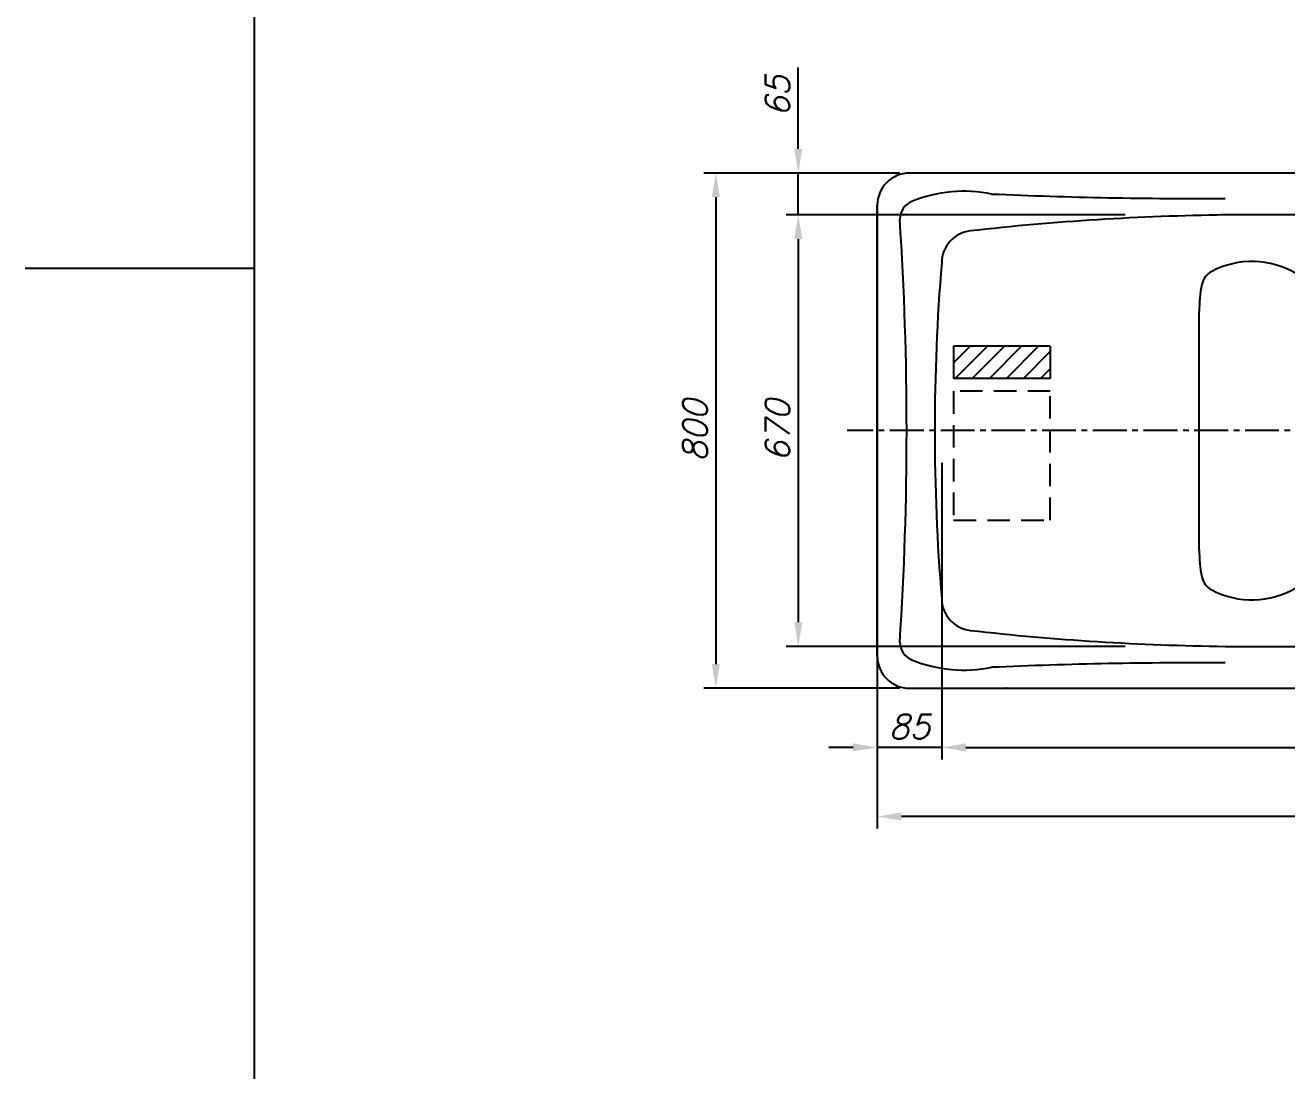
# Model space of a CAD drawing. Extents: x -5391 to -1191, y -1050 to 4890.
# Drawn here: x -5391 to -3432, y 674 to 2298 of the extents above; entities that cross this region are included whole.
import ezdxf

# ---------------------------------------------------------------- set-up
doc = ezdxf.new("R2010")
doc.units = 0
doc.header["$LTSCALE"] = 70
doc.header["$MEASUREMENT"] = 0
doc.linetypes.add('CENTER2', pattern=[1.125, 0.75, -0.125, 0.125, -0.125])
doc.linetypes.add('DASHED', pattern=[0.75, 0.5, -0.25])
doc.layers.get('DEFPOINTS').update_dxf_attribs({"linetype": 'CONTINUOUS'})
for name, color, linetype in [('CENTRO', 1, 'CENTER2'), ('ESTREITA', 1, 'CONTINUOUS'), ('LARGA', 7, 'CONTINUOUS'), ('RAHMEN07', 5, 'CONTINUOUS'), ('TRACEJADA', 3, 'DASHED')]:
    doc.layers.add(name, color=color, linetype=linetype)
doc.styles.add('FABIO', font='romans.shx', dxfattribs={"oblique": 15})
doc.dimstyles.new('FABIO_AGUIAR', dxfattribs={"dimscale": 15, "dimtxt": 2.5, "dimasz": 2.5, "dimexe": 1.25, "dimexo": 1, "dimgap": 0.9, "dimtad": 1, "dimtxsty": 'FABIO', "dimcen": 2.5, "dimclrt": 3, "dimazin": 3, "dimtfac": 1, "dimtmove": 0, "dimatfit": 3, "dimtolj": 1, "dimtzin": 0})

# ---------------------------------------------------------------- blocks, each defined once
blk = doc.blocks.new('*D2')
at = {"layer": 'DEFPOINTS', "color": 0}
for p in [(-4067.9, 1318), (-2367.9, 1318), (-4067.9, 1068.6)]:
    blk.add_point(p, dxfattribs=at)
at = {"layer": 'ESTREITA', "color": 0}
for p, q in [((-4067.9, 1303), (-4067.9, 1049.9)), ((-2367.9, 1303), (-2367.9, 1049.9)), ((-2405.4, 1068.6), (-4030.4, 1068.6))]:
    blk.add_line(p, q, dxfattribs=at)
for points in [[(-4030.4, 1074.9), (-4030.4, 1062.4), (-4067.9, 1068.6)], [(-2405.4, 1074.9), (-2405.4, 1062.4), (-2367.9, 1068.6)]]:
    blk.add_solid(points, dxfattribs=at)
at = {"layer": 'ESTREITA', "color": 3, "insert": (-3217.9, 1100.9), "char_height": 37.5, "attachment_point": 5, "style": 'FABIO'}
blk.add_mtext('\\A1;1700', dxfattribs=at)
blk = doc.blocks.new('*D3')
at = {"layer": 'DEFPOINTS', "color": 0}
for p in [(-3967.9, 1633), (-2442.9, 1483), (-2442.9, 1176)]:
    blk.add_point(p, dxfattribs=at)
at = {"layer": 'ESTREITA', "color": 0}
for p, q in [((-3967.9, 1618), (-3967.9, 1157.3)), ((-2442.9, 1468), (-2442.9, 1157.3)), ((-3930.4, 1176), (-2480.4, 1176))]:
    blk.add_line(p, q, dxfattribs=at)
for points in [[(-3930.4, 1182.3), (-3930.4, 1169.8), (-3967.9, 1176)], [(-2480.4, 1182.3), (-2480.4, 1169.8), (-2442.9, 1176)]]:
    blk.add_solid(points, dxfattribs=at)
at = {"layer": 'ESTREITA', "color": 3, "insert": (-3205.4, 1208.3), "char_height": 37.5, "attachment_point": 5, "style": 'FABIO'}
blk.add_mtext('\\A1;1530', dxfattribs=at)
blk = doc.blocks.new('*D5')
at = {"layer": 'DEFPOINTS', "color": 0}
for p in [(-4017.9, 2068), (-4318.6, 1268), (-4017.9, 1268)]:
    blk.add_point(p, dxfattribs=at)
at = {"layer": 'ESTREITA', "color": 0}
for p, q in [((-4032.9, 2068), (-4337.3, 2068)), ((-4318.6, 2030.5), (-4318.6, 1305.5)), ((-4032.9, 1268), (-4337.3, 1268))]:
    blk.add_line(p, q, dxfattribs=at)
for points in [[(-4324.8, 2030.5), (-4312.3, 2030.5), (-4318.6, 2068)], [(-4324.8, 1305.5), (-4312.3, 1305.5), (-4318.6, 1268)]]:
    blk.add_solid(points, dxfattribs=at)
at = {"layer": 'ESTREITA', "color": 3, "insert": (-4350.8, 1668), "char_height": 37.5, "attachment_point": 5, "rotation": 90, "style": 'FABIO'}
blk.add_mtext('\\A1;800', dxfattribs=at)
blk = doc.blocks.new('*D6')
at = {"layer": 'DEFPOINTS', "color": 0}
for p in [(-3667.9, 2003), (-4190.6, 1333), (-3667.9, 1333)]:
    blk.add_point(p, dxfattribs=at)
at = {"layer": 'ESTREITA', "color": 0}
for p, q in [((-3682.9, 2003), (-4209.3, 2003)), ((-4190.6, 1965.5), (-4190.6, 1370.5)), ((-3682.9, 1333), (-4209.3, 1333))]:
    blk.add_line(p, q, dxfattribs=at)
for points in [[(-4196.8, 1965.5), (-4184.3, 1965.5), (-4190.6, 2003)], [(-4196.8, 1370.5), (-4184.3, 1370.5), (-4190.6, 1333)]]:
    blk.add_solid(points, dxfattribs=at)
at = {"layer": 'ESTREITA', "color": 3, "insert": (-4222.8, 1668), "char_height": 37.5, "attachment_point": 5, "rotation": 90, "style": 'FABIO'}
blk.add_mtext('\\A1;670', dxfattribs=at)
blk = doc.blocks.new('*D15')
at = {"layer": 'DEFPOINTS', "color": 0}
for p in [(-4190.6, 2068), (-4017.9, 2068), (-3667.9, 2003)]:
    blk.add_point(p, dxfattribs=at)
at = {"layer": 'ESTREITA', "color": 0}
for p, q in [((-4190.6, 2105.5), (-4190.6, 2232.2)), ((-4032.9, 2068), (-4209.3, 2068)), ((-4190.6, 2003), (-4190.6, 2068)), ((-3682.9, 2003), (-4209.3, 2003)), ((-4190.6, 1965.5), (-4190.6, 1928))]:
    blk.add_line(p, q, dxfattribs=at)
for points in [[(-4196.8, 2105.5), (-4184.3, 2105.5), (-4190.6, 2068)], [(-4196.8, 1965.5), (-4184.3, 1965.5), (-4190.6, 2003)]]:
    blk.add_solid(points, dxfattribs=at)
at = {"layer": 'ESTREITA', "color": 3, "insert": (-4222.8, 2187.6), "char_height": 37.5, "attachment_point": 5, "rotation": 90, "style": 'FABIO'}
blk.add_mtext('\\A1;65', dxfattribs=at)
blk = doc.blocks.new('*D16')
at = {"layer": 'DEFPOINTS', "color": 0}
for p in [(-3967.9, 1407.4), (-4067.9, 1333), (-4067.9, 1176)]:
    blk.add_point(p, dxfattribs=at)
at = {"layer": 'ESTREITA', "color": 0}
for p, q in [((-3967.9, 1392.4), (-3967.9, 1157.3)), ((-4067.9, 1318), (-4067.9, 1157.3)), ((-4105.4, 1176), (-4142.9, 1176)), ((-3967.9, 1176), (-4067.9, 1176)), ((-3930.4, 1176), (-3892.9, 1176))]:
    blk.add_line(p, q, dxfattribs=at)
for points in [[(-4105.4, 1182.3), (-4105.4, 1169.8), (-4067.9, 1176)], [(-3930.4, 1182.3), (-3930.4, 1169.8), (-3967.9, 1176)]]:
    blk.add_solid(points, dxfattribs=at)
at = {"layer": 'ESTREITA', "color": 3, "insert": (-4017.9, 1208.3), "char_height": 37.5, "attachment_point": 5, "style": 'FABIO'}
blk.add_mtext('\\A1;85', dxfattribs=at)

msp = doc.modelspace()

# ---------------------------------------------------------------- hatches: boundary and pattern name
at = {"layer": 'ESTREITA'}
h = msp.add_hatch(dxfattribs=at)
h.set_pattern_fill('ANSI31', color=256, scale=150, style=0)
h.set_pattern_definition([(45, (-3686.547, 1585.353), (-13.2583, 13.2583), [])])
h.paths.add_polyline_path([(-3799.413, 1749.23), (-3799.413, 1799.23), (-3949.413, 1799.23), (-3949.413, 1749.23)])

# ---------------------------------------------------------------- linework, layer by layer
at = {"layer": 'CENTRO'}
msp.add_line((-2420.727, 1667.989), (-4114.657, 1667.989), dxfattribs=at)
at = {"layer": 'LARGA'}
for p, q in [((-2417.927, 2067.989), (-4017.927, 2067.989)), ((-4067.927, 2017.989), (-4067.927, 1317.989)), ((-4067.927, 1317.989), (-4067.927, 2017.989)), ((-2592.927, 2002.989), (-3533.734, 2002.989)), ((-3567.927, 1482.989), (-3567.927, 1852.989)), ((-3799.413, 1799.23), (-3949.413, 1799.23)), ((-3949.413, 1799.23), (-3949.413, 1749.23)), ((-3799.413, 1799.23), (-3799.413, 1749.23)), ((-3799.413, 1749.23), (-3949.413, 1749.23)), ((-3527.927, 1332.989), (-2617.927, 1332.989)), ((-4017.927, 1267.989), (-2417.927, 1267.989))]:
    msp.add_line(p, q, dxfattribs=at)
for centre, radius, start, end in [((-4017.927, 2017.989), 50, 90, 180), ((-3933.054, 1823.082), 216.729, 78.539167, 111.97464), ((-4002.927, 1996.244), 30, 111.97464, 180), ((-3567.739, 9422.149), 7393.652, 267.4987098, 270.3085161), ((-3477.034, -1985.121), 3988.435, 90.731135, 96.427533), ((-9077.918, 1667.989), 5055.659, 356.277262, 3.722738), ((-3917.927, 1928.558), 50, 96.427533, 180), ((-846.829, 1667.989), 3131.957, 175.22766, 184.77234), ((-3486.348, 1797.229), 133.548, 59.180911, 117.823945), ((-3534.68, 1888.806), 30, 117.823945, 168.080818), ((-3385.076, 1857.227), 182.9, 168.080818, 181.327779), ((-3385.076, 1478.751), 182.9, 178.672221, 191.919182), ((-3534.68, 1447.172), 30, 191.919182, 242.176055), ((-3486.348, 1538.749), 133.548, 242.176055, 300.819089), ((-3917.927, 1407.42), 50, 180, 263.572467), ((-3477.034, 5321.099), 3988.435, 263.572467, 269.268865), ((-4002.927, 1339.733), 30, 180, 248.02536), ((-4017.927, 1317.989), 50, 180, 270), ((-3933.054, 1512.896), 216.729, 248.02536, 281.460833), ((-3567.739, -6086.172), 7393.652, 89.6914839, 92.5012902)]:
    msp.add_arc(centre, radius, start, end, dxfattribs=at)
for p in [(-4067.927, 1267.989), (-3867.927, 1267.989)]:
    msp.add_point(p, dxfattribs=at)
at = {"layer": 'RAHMEN07'}
for p, q in [((-5034.732, 49.896), (-5034.732, 4789.896)), ((-5034.732, 1919.896), (-5390.732, 1919.896))]:
    msp.add_line(p, q, dxfattribs=at)
at = {"layer": 'TRACEJADA'}
for p, q in [((-3799.413, 1729.23), (-3949.413, 1729.23)), ((-3949.413, 1729.23), (-3949.413, 1529.23)), ((-3799.413, 1529.23), (-3799.413, 1729.23)), ((-3949.413, 1529.23), (-3799.413, 1529.23))]:
    msp.add_line(p, q, dxfattribs=at)

# ---------------------------------------------------------------- dimensions: what is measured, and where the dimension line sits
at = {"layer": 'ESTREITA'}
for base, p1, p2, picture, middle in [((-4190.558, 2067.989), (-3667.927, 2002.989), (-4017.927, 2067.989), '*D15', (-4222.808, 2187.581)), ((-4318.575, 1267.989), (-4017.927, 2067.989), (-4017.927, 1267.989), '*D5', (-4350.825, 1667.989)), ((-4190.558, 1332.989), (-3667.927, 2002.989), (-3667.927, 1332.989), '*D6', (-4222.808, 1667.989))]:
    dim = msp.add_linear_dim(base=base, p1=p1, p2=p2, angle=90, dimstyle='FABIO_AGUIAR', dxfattribs=at)
    dim.commit()
    dim.dimension.update_dxf_attribs({"geometry": picture, "text_midpoint": middle})
for base, p1, p2, text, picture, middle in [((-2442.927, 1176.018), (-3967.927, 1632.989), (-2442.927, 1482.989), '1530', '*D3', (-3205.427, 1208.268)), ((-4067.927, 1176.018), (-3967.927, 1407.42), (-4067.927, 1332.989), '85', '*D16', (-4017.927, 1208.268))]:
    dim = msp.add_linear_dim(base=base, p1=p1, p2=p2, text=text, dimstyle='FABIO_AGUIAR', dxfattribs=at)
    dim.commit()
    dim.dimension.update_dxf_attribs({"geometry": picture, "text_midpoint": middle})
dim = msp.add_linear_dim(base=(-4067.927, 1068.601), p1=(-2367.927, 1317.989), p2=(-4067.927, 1317.989), dimstyle='FABIO_AGUIAR', dxfattribs=at)
dim.commit()
dim.dimension.update_dxf_attribs({"geometry": '*D2', "text_midpoint": (-3217.927, 1100.851)})

doc.saveas('drawing.dxf')
